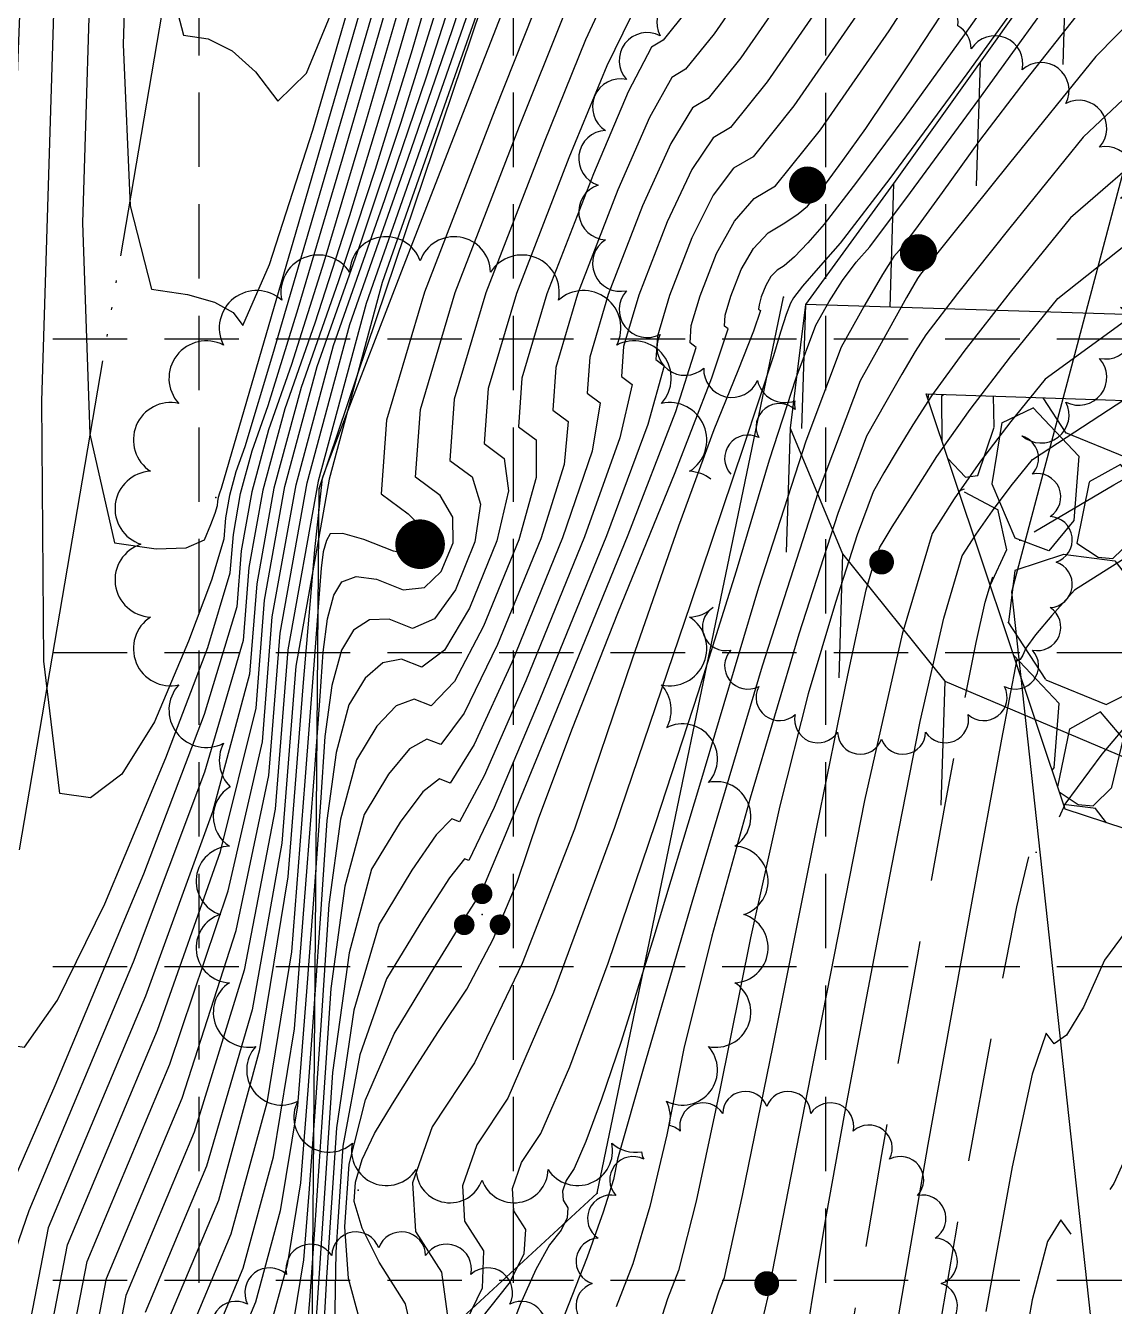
# Model space of a CAD drawing. Header units: feet. Extents: x 4829 to 5337, y 4560 to 5371.
# Drawn here: x 4949.6 to 4993.5, y 5091 to 5142.6 of the extents above; entities that cross this region are included whole.
import ezdxf

# ---------------------------------------------------------------- set-up
doc = ezdxf.new("R2010")
doc.units = ezdxf.units.FT
doc.header["$LTSCALE"] = 20
doc.header["$MEASUREMENT"] = 0
doc.header["$PDSIZE"] = 0.5
for name, pattern in [('HIDDEN', [0.375, 0.25, -0.125]), ('Prop.Base$0$CREEK', [1.2, 1, -0.05, 0, -0.05, 0, -0.05, 0, -0.05]), ('Prop.Base$0$DASHED', [0.8, 0.75, -0.05])]:
    doc.linetypes.add(name, pattern=pattern)
doc.layers.get('0').update_dxf_attribs({"linetype": 'CONTINUOUS'})
for name, color, linetype in [('EC', 43, 'CONTINUOUS'), ('GRID', 254, 'HIDDEN'), ('Prop.Base$0$CREEK', 9, 'Prop.Base$0$CREEK'), ('Prop.Base$0$FTB', 202, 'Prop.Base$0$DASHED'), ('Prop.Base$0$GSR-PPIPE', 2, 'CONTINUOUS'), ('Prop.Base$0$PTgsr2', 5, 'CONTINUOUS'), ('Prop.Base$0$RIPRAP', 255, 'CONTINUOUS'), ('Prop.Base$0$TREE', 72, 'CONTINUOUS'), ('Prop.Base$0$TREET', 23, 'CONTINUOUS')]:
    doc.layers.add(name, color=color, linetype=linetype)

# ---------------------------------------------------------------- blocks, each defined once
blk = doc.blocks.new('Prop.Base$0$treet')
at = {"layer": 'Prop.Base$0$TREET', "const_width": 0.5}
blk.add_lwpolyline([(-0.25, 0, 1), (0.25, 0, 1)], format="xyb", close=True, dxfattribs=at)
blk = doc.blocks.new('Prop.Base$0$3-treet')
at = {"layer": 'Prop.Base$0$TREET', "rotation": 181.6243307385439}
for p in [(0, 1), (-0.866, -0.5), (0.866, -0.5)]:
    blk.add_blockref('Prop.Base$0$treet', p, dxfattribs=at)

msp = doc.modelspace()

# ---------------------------------------------------------------- hatches: boundary and pattern name
at = {"layer": 'Prop.Base$0$RIPRAP'}
h = msp.add_hatch(dxfattribs=at)
h.set_pattern_fill('GRAVEL', scale=10, style=0)
h.set_pattern_definition([(133.42012, (4979.91046, 5405.8502), (-83.3053055, 86.9495581), [1.34536, -133.19088]), (90.37702, (4978.98573, 5406.82737), (0.35920944, -120.4154133), [2.30868, -228.55925]), (37.91772, (4978.97054, 5409.136), (-117.6540433, -90.8709338), [1.62788, -161.16032]), (172.68102, (4976.79085, 5413.22366), (198.55711256, -25.9821753), [2.10238, -208.13558]), (198.24102, (4974.7056, 5413.4915), (123.61824665, 40.2309631), [2.06155, -204.09373]), (262.68102, (4972.74764, 5412.8462), (25.9821753, 198.55711256), [2.10238, -208.13558]), (303.10152, (4972.4798, 5410.76094), (-89.2694994, 137.58981207), [2.78029, -275.24849]), (337.66262, (4973.9982, 5408.4319), (213.6885454, -87.3910982), [2.62488, -259.86321]), (26.83692, (4976.4261, 5407.43427), (135.9882713, 69.3339047), [2.1095, -208.84073]), (80.64372, (4978.3084, 5408.3866), (-18.7756855, -108.8461025), [2.40832, -118.00763]), (127.80472, (4978.69994, 5410.7629), (-100.03812343, 128.4226385), [3.11448, -308.33375]), (44.2214, (4975.8985, 5403.3635), (65.4123356, 64.9709723), [1.063, -105.23844]), (76.87652, (4976.66027, 5404.10483), (-30.3451701, -127.9811289), [2.02237, -200.21511]), (130.4073, (4977.1194, 5406.0744), (-9.9679, 0.80072), [1.4142, -12.72792]), (108.6059, (4978.3716, 5406.676), (15.932215, -51.4408864), [0.76158, -75.39615]), (197.2087, (4978.1287, 5407.3978), (30.704392, 7.565741), [1.07703, -52.77462]), (296.3711, (4977.0998, 5407.0792), (17.53366, -31.505088), [1.7493, -56.56023]), (66.9724, (4977.877, 5405.512), (-11.569308, -19.135072), [1.2649, -30.35787]), (281.79682, (4978.5931, 5413.1792), (21.8964371, -102.0810759), [1.772, -175.42845]), (335.75352, (4978.95535, 5411.4446), (-106.4439628, 48.6793969), [1.4866, -147.17408]), (198.6059, (4979.8704, 5405.3518), (51.4408864, 15.932215), [1.52315, -74.63458]), (249.01782, (4978.4269, 5404.8658), (37.9107643, 97.2767905), [1.772, -175.42845]), (244.8513, (4972.413, 5413.6757), (23.9393247, 48.238045), [1.7088, -83.73124]), (200.18242, (4971.6868, 5412.1288), (113.6504112, 41.031497), [1.43178, -141.74643]), (332.2087, (4969.8945, 5406.0528), (48.2380195, -23.939376), [1.52315, -74.63458]), (282.76132, (4971.242, 5405.34266), (-29.4621977, 132.7854652), [1.6763, -165.95424]), (334.8513, (4970.2869, 5410.9371), (-48.238045, 23.9393247), [0.8544, -84.58564]), (6.7172, (4969.9426, 5406.651), (40.672286, 6.765002), [0.5099, -50.4803]), (71.3711, (4970.449, 5406.7106), (-12.37002, -29.102964), [2.06155, -39.1695]), (91.41632, (4971.1075, 5408.6641), (1.9607227, -100.4796245), [1.9105, -189.13923]), (209.0974, (4976.2027, 5407.1513), (20.736495, 8.366472), [1.44222, -34.6133]), (258.56452, (4974.94253, 5406.4499), (-33.5480366, -167.85270413), [2.51794, -249.27563]), (326.3527, (4974.4433, 5403.982), (-66.572377, 45.4765784), [1.02956, -101.92674]), (355.4073, (4975.3, 5403.411), (10.7686, 9.16717), [0.6, -9.4]), (25.66372, (4971.42256, 5408.8394), (-72.978123, -34.2664983), [1.38924, -137.5352]), (313.42012, (4972.67475, 5409.4411), (83.3053055, -86.9495581), [2.69072, -131.84552]), (265.4073, (4974.524, 5407.487), (9.16717, -10.7686), [2.6, -7.4]), (230.71212, (4974.316, 5404.8951), (77.782481, 94.0738339), [1.58114, -156.53274]), (159.4619, (4973.3148, 5403.6713), (-39.07085, 13.170755), [1.45602, -71.34508]), (113.05332, (4971.95134, 5404.18213), (-84.4653841, 197.3970577), [2.37065, -234.69474]), (80.83342, (4971.02302, 5406.36347), (20.37715013, 128.78187825), [2.50799, -248.29074])])
h.paths.add_polyline_path([(5001.148, 5127.251), (5001.175, 5130.732), (5001.954, 5155.722), (5007.951, 5155.535), (5013.772, 5154.733), (5031.901, 5134.625), (5021.81, 5109.269), (5002.809, 5107.301), (4991.485, 5111.017), (4985.885, 5127.765)])

# ---------------------------------------------------------------- linework, layer by layer
at = {"color": 3}
for p, q in [((4991.545, 5146.041), (4991.389, 5141.044)), ((4988.061, 5141.148), (4987.905, 5136.15)), ((4984.566, 5136.254), (4984.411, 5131.257)), ((4981.012, 5131.362), (4980.857, 5126.365)), ((4980.397, 5126.379), (4980.241, 5121.382)), ((4982.51, 5121.311), (4982.354, 5116.313)), ((4986.632, 5116.18), (4986.476, 5111.182))]:
    msp.add_line(p, q, dxfattribs=at)
at = {"flags": 128}
for points in [[(5002.011, 5155.72), (4995.089, 5150.933), (4991.545, 5146.041), (4988.061, 5141.148), (4984.566, 5136.254), (4981.012, 5131.362), (4980.397, 5126.379), (4982.51, 5121.311), (4986.632, 5116.18), (4999.4, 5110.78), (5006.451, 5105.557)], [(5002.011, 5155.72), (5001.232, 5130.732), (4981.012, 5131.362)]]:
    msp.add_lwpolyline(points, dxfattribs=at)
for points in [[(4976.912, 5128.807, 0.836526), (4979.079, 5128.305, 0.460462), (4980.588, 5127.487)], [(4980.588, 5127.487, 0.096406), (4980.596, 5127.128, 0.836526), (4979.126, 5126, 0.836526), (4977.998, 5124.529)]]:
    msp.add_lwpolyline(points, format="xyb")
at = {"layer": 'EC', "color": 43, "linetype": 'HIDDEN', "flags": 128}
for points, elevation in [([(4909.021, 5198.63), (4904.544, 5162.861), (4903.529, 5150.355), (4903.738, 5143.23), (4905.17, 5141.483), (4905.343, 5140.204), (4904.257, 5139.39), (4901.912, 5139.043), (4899.892, 5137.295), (4898.196, 5134.145), (4896.825, 5129.594), (4900.782, 5113.138), (4910.067, 5084.779), (4924.681, 5044.515), (4935.843, 5017.48), (4943.553, 5003.673), (4947.81, 5003.095), (4951.526, 5005.148), (4954.7, 5009.832), (4957.333, 5017.148), (4959.378, 5022.094), (4960.837, 5024.67), (4961.709, 5024.877), (4962.507, 5024.262), (4963.231, 5022.824), (4963.881, 5020.564), (4964.201, 5020.07), (4964.193, 5021.343), (4963.855, 5024.382), (4963.687, 5027.054), (4963.69, 5029.359), (4963.863, 5031.298), (4964.532, 5033.317), (4965.696, 5035.418), (4967.357, 5037.6), (4968.569, 5039.687), (4969.335, 5041.68), (4969.653, 5043.578), (4970.41, 5045.671), (4971.606, 5047.958), (4973.242, 5050.441), (4974.529, 5053.407), (4975.469, 5056.858), (4976.06, 5060.794), (4976.923, 5064.736), (4978.057, 5068.684), (4979.463, 5072.639), (4980.456, 5075.513), (4981.036, 5077.306), (4981.203, 5078.018), (4981.454, 5079.638), (4981.791, 5082.166), (4982.212, 5085.602), (4982.978, 5090.577), (4984.09, 5097.091), (4985.546, 5105.143), (4986.665, 5111.268), (4987.448, 5115.466), (4987.893, 5117.736), (4988.262, 5119.363), (4988.555, 5120.348), (4988.773, 5120.689), (4989.029, 5121.055), (4989.326, 5121.445), (4989.662, 5121.86), (4989.662, 5121.86), (4993.451, 5124.095), (5000.693, 5128.149), (5011.388, 5134.024), (5018.662, 5137.926), (5022.513, 5139.856), (5022.942, 5139.814), (5023.379, 5140.452), (5023.824, 5141.771), (5024.278, 5143.771), (5024.859, 5144.983), (5025.566, 5145.406), (5026.399, 5145.04), (5027.09, 5144.883), (5027.639, 5144.934), (5028.045, 5145.194), (5028.404, 5145.369), (5028.715, 5145.461), (5028.98, 5145.469), (5029.286, 5145.602), (5029.634, 5145.862), (5030.024, 5146.248), (5030.314, 5146.527), (5030.506, 5146.699), (5030.598, 5146.764), (5030.674, 5146.833), (5030.732, 5146.907), (5030.774, 5146.985), (5031, 5147.171), (5031.408, 5147.463), (5032, 5147.862), (5032.711, 5148.485), (5033.54, 5149.333), (5034.488, 5150.405), (5034.889, 5151.289), (5034.743, 5151.984), (5034.049, 5152.491), (5033.677, 5153.088), (5033.625, 5153.777), (5033.893, 5154.555), (5033.735, 5156.664), (5033.15, 5160.104), (5032.138, 5164.875), (5032.583, 5171.146), (5034.485, 5178.919), (5037.846, 5188.193), (5041.801, 5196.91), (5046.352, 5205.07), (5051.498, 5212.672), (5055.843, 5219.422), (5059.386, 5225.32), (5062.126, 5230.365), (5065.036, 5235.886), (5068.116, 5241.883), (5071.366, 5248.356), (5073.818, 5253.193), (5075.47, 5256.394), (5076.325, 5257.96), (5077.482, 5260.083), (5078.941, 5262.765), (5080.702, 5266.005), (5081.992, 5268.266), (5082.812, 5269.548), (5083.16, 5269.851), (5083.566, 5270.288), (5083.566, 5270.288), (5084.03, 5270.859), (5084.552, 5271.564), (5084.978, 5272.135), (5085.31, 5272.573), (5085.546, 5272.877), (5086.838, 5275.702), (5089.188, 5281.046), (5092.594, 5288.91), (5095.134, 5294.698), (5096.808, 5298.41), (5097.617, 5300.045), (5098.341, 5301.4), (5098.98, 5302.474), (5099.535, 5303.266), (5100.494, 5304.202), (5101.858, 5305.279), (5103.627, 5306.499), (5105.469, 5307.669), (5107.384, 5308.79), (5109.373, 5309.861), (5110.664, 5310.233), (5111.256, 5309.907), (5111.149, 5308.883), (5110.881, 5307.543), (5110.452, 5305.886), (5109.861, 5303.913), (5109.906, 5302.805), (5110.587, 5302.562), (5111.903, 5303.182), (5112.569, 5303.085), (5112.585, 5302.268), (5111.951, 5300.733), (5115.011, 5299.439), (5121.766, 5298.385), (5132.215, 5297.572), (5139.895, 5296.919), (5144.806, 5296.426), (5146.948, 5296.093), (5148.873, 5296.114), (5150.581, 5296.487), (5152.072, 5297.213), (5155.289, 5297.63), (5160.231, 5297.736), (5166.899, 5297.533), (5171.294, 5296.654), (5173.416, 5295.098), (5173.266, 5292.865), (5173.447, 5292.059), (5173.961, 5292.679), (5174.807, 5294.725), (5176.017, 5296.462), (5177.591, 5297.89), (5179.53, 5299.01), (5180.516, 5300.352), (5180.55, 5301.917), (5179.632, 5303.705), (5178.453, 5306.716), (5177.015, 5310.95), (5175.316, 5316.408), (5176.001, 5319.116), (5179.07, 5319.074), (5184.523, 5316.283), (5188.524, 5314.452), (5191.075, 5313.581), (5191.075, 5313.581), (5192.175, 5313.671), (5193.321, 5312.887), (5194.514, 5311.23), (5195.753, 5308.699), (5196.807, 5306.889), (5197.675, 5305.799), (5198.358, 5305.431), (5199.108, 5304.943), (5199.926, 5304.336), (5200.811, 5303.609), (5201.441, 5303.282), (5201.815, 5303.353), (5202.051, 5304.295)], 632.5), ([(4904.914, 5192.591), (4901.021, 5161.486), (4900.138, 5150.612), (4900.32, 5144.416), (4901.565, 5142.897), (4901.715, 5141.784), (4900.771, 5141.077), (4898.732, 5140.775), (4896.975, 5139.255), (4895.501, 5136.516), (4894.308, 5132.558), (4898.696, 5115.641), (4908.663, 5085.765), (4924.21, 5042.929), (4936.085, 5014.167), (4944.287, 4999.479), (4948.817, 4998.864), (4952.77, 5001.048), (4956.147, 5006.031), (4958.947, 5013.814), (4961.003, 5019.047), (4962.313, 5021.731), (4962.878, 5021.865), (4963.485, 5021.154), (4964.133, 5019.598), (4964.823, 5017.197), (4965.163, 5016.673), (4965.154, 5018.025), (4964.795, 5021.253), (4964.597, 5023.861), (4964.558, 5025.847), (4964.68, 5027.214), (4965.471, 5029.056), (4966.929, 5031.375), (4969.056, 5034.17), (4970.609, 5036.843), (4971.59, 5039.396), (4971.997, 5041.827), (4972.967, 5044.507), (4974.499, 5047.437), (4976.594, 5050.617), (4978.079, 5053.33), (4978.956, 5055.577), (4979.224, 5057.357), (4979.654, 5059.253), (4980.247, 5061.265), (4981.003, 5063.392), (4981.739, 5065.628), (4982.455, 5067.971), (4983.151, 5070.423), (4983.686, 5072.362), (4984.059, 5073.789), (4984.271, 5074.704), (4984.433, 5075.565), (4984.545, 5076.372), (4984.608, 5077.126), (4984.765, 5078.564), (4985.015, 5080.685), (4985.359, 5083.491), (4986.06, 5087.97), (4987.118, 5094.122), (4988.534, 5101.948), (4989.539, 5107.083), (4990.134, 5109.527), (4990.319, 5109.28), (4990.319, 5109.28), (4990.607, 5109.479), (4990.999, 5110.125), (4991.493, 5111.218), (4992.98, 5113.231), (4995.459, 5116.164), (4998.931, 5120.018), (5003.879, 5124.038), (5010.304, 5128.223), (5018.206, 5132.573), (5023.458, 5135.825), (5026.061, 5137.979), (5026.015, 5139.036), (5025.965, 5139.956), (5025.912, 5140.741), (5025.855, 5141.39), (5025.864, 5142.028), (5025.939, 5142.656), (5026.079, 5143.272), (5026.234, 5143.656), (5026.403, 5143.807), (5026.588, 5143.727), (5026.741, 5143.692), (5026.862, 5143.703), (5026.952, 5143.76), (5027.271, 5143.806), (5027.819, 5143.841), (5028.596, 5143.864), (5029.182, 5143.947), (5029.578, 5144.089), (5029.782, 5144.292), (5030.169, 5144.603), (5030.737, 5145.021), (5031.486, 5145.546), (5032.099, 5146.109), (5032.576, 5146.709), (5032.916, 5147.345), (5033.186, 5147.798), (5033.385, 5148.068), (5033.514, 5148.155), (5034.005, 5148.671), (5034.858, 5149.616), (5036.074, 5150.991), (5036.827, 5151.949), (5037.119, 5152.49), (5036.949, 5152.614), (5036.858, 5152.76), (5036.845, 5152.929), (5036.911, 5153.12), (5036.872, 5153.637), (5036.728, 5154.48), (5036.48, 5155.649), (5038.382, 5162.133), (5042.432, 5173.931), (5048.633, 5191.045), (5053.371, 5203.347), (5056.647, 5210.838), (5058.462, 5213.519), (5059.994, 5215.899), (5061.243, 5217.978), (5062.209, 5219.757), (5064.322, 5223.868), (5067.581, 5230.31), (5071.986, 5239.085), (5075.101, 5245.267), (5075.101, 5245.267), (5076.925, 5248.856), (5077.458, 5249.851), (5078.346, 5251.631), (5079.588, 5254.193), (5081.184, 5257.54), (5082.269, 5259.788), (5082.84, 5260.936), (5082.9, 5260.986), (5083.033, 5261.1), (5083.237, 5261.279), (5083.515, 5261.523), (5084.805, 5262.448), (5087.108, 5264.055), (5090.424, 5266.342), (5092.726, 5267.916), (5094.014, 5268.777), (5094.287, 5268.924), (5094.465, 5268.976), (5094.546, 5268.931), (5094.532, 5268.79), (5094.089, 5267.248), (5093.217, 5264.305), (5091.918, 5259.961), (5091.25, 5257.159), (5091.215, 5255.899), (5091.813, 5256.181), (5092.036, 5255.945), (5091.885, 5255.191), (5091.36, 5253.919), (5093.485, 5252.879), (5098.26, 5252.069), (5105.685, 5251.49), (5105.685, 5251.49), (5111.724, 5250.84), (5116.376, 5250.119), (5119.642, 5249.327), (5123.251, 5249.251), (5127.204, 5249.889), (5131.5, 5251.242), (5134.945, 5252.114), (5137.54, 5252.504), (5139.285, 5252.413), (5142.61, 5253.364), (5147.517, 5255.358), (5154.005, 5258.394), (5159.503, 5260.84), (5164.01, 5262.695), (5167.528, 5263.958), (5170.455, 5264.656), (5172.79, 5264.786), (5174.534, 5264.35), (5178.485, 5265.706), (5184.643, 5268.854), (5193.008, 5273.794), (5198.789, 5277.262), (5201.986, 5279.259), (5202.6, 5279.784), (5203.26, 5280.257), (5203.968, 5280.678), (5204.722, 5281.047), (5205.257, 5281.293), (5205.572, 5281.416), (5205.668, 5281.415), (5206.303, 5281.103), (5207.478, 5280.48), (5210.905, 5278.611)], 633.5), ([(5219.187, 5253.962), (5217.8, 5254.719), (5217.025, 5254.972), (5216.166, 5255.102), (5215.226, 5255.107), (5212.135, 5253.904), (5206.895, 5251.494), (5199.505, 5247.877), (5193.436, 5244.487), (5188.687, 5241.326), (5185.259, 5238.394), (5182.538, 5236.227), (5180.524, 5234.828), (5179.218, 5234.195), (5177.491, 5233.568), (5175.343, 5232.947), (5172.774, 5232.332), (5169.069, 5231.522), (5164.227, 5230.516), (5158.249, 5229.313), (5154.047, 5228.608), (5151.621, 5228.399), (5150.971, 5228.687), (5148.399, 5228.519), (5143.905, 5227.897), (5137.489, 5226.818), (5131.737, 5226.306), (5126.649, 5226.359), (5122.225, 5226.977), (5118.937, 5227.342), (5116.785, 5227.453), (5115.769, 5227.31), (5114.392, 5226.804), (5112.653, 5225.934), (5110.553, 5224.701), (5106.013, 5223.113), (5099.034, 5221.17), (5089.615, 5218.872), (5083.274, 5217.304), (5080.01, 5216.467), (5079.825, 5216.359), (5079.626, 5216.201), (5079.413, 5215.994), (5079.187, 5215.737), (5078.964, 5215.434), (5078.746, 5215.084), (5078.531, 5214.688), (5077.725, 5213.723), (5076.329, 5212.189), (5074.343, 5210.087), (5072.826, 5208.445), (5071.778, 5207.264), (5071.199, 5206.542), (5070.806, 5206.054), (5070.598, 5205.797), (5070.576, 5205.773), (5070.575, 5206.138), (5070.595, 5206.893), (5070.636, 5208.038), (5070.628, 5208.741), (5070.57, 5209.002), (5070.464, 5208.822), (5070.126, 5208.322), (5069.559, 5207.501), (5068.76, 5206.361), (5068.76, 5206.361), (5066.552, 5203.548), (5062.935, 5199.061), (5057.908, 5192.901), (5054.584, 5188.869), (5052.963, 5186.965), (5053.043, 5187.187), (5050.977, 5182.211), (5046.764, 5172.036), (5040.405, 5156.662), (5036.227, 5146.981), (5034.231, 5142.994), (5034.417, 5144.699), (5034.47, 5145.755), (5034.392, 5146.162), (5034.182, 5145.918), (5034.021, 5145.716), (5033.908, 5145.555), (5033.844, 5145.436), (5033.333, 5145.027), (5032.374, 5144.329), (5030.967, 5143.342), (5030.023, 5142.678), (5029.541, 5142.336), (5029.521, 5142.317), (5029.468, 5142.302), (5029.382, 5142.294), (5029.263, 5142.29), (5029.186, 5142.248), (5029.153, 5142.168), (5029.164, 5142.05), (5029.208, 5141.116), (5029.286, 5139.367), (5029.398, 5136.802), (5028.597, 5134.61), (5026.882, 5132.79), (5024.254, 5131.343), (5019.642, 5127.204), (5013.047, 5120.373), (5004.469, 5110.849), (4998.343, 5103.599), (4994.668, 5098.625), (4993.446, 5095.925), (4992.479, 5094.329), (4991.767, 5093.836), (4991.31, 5094.447), (4990.774, 5093.577), (4990.159, 5091.224), (4989.466, 5087.389), (4988.947, 5084.374), (4988.604, 5082.179), (4988.435, 5080.804), (4988.277, 5079.334), (4988.128, 5077.769), (4987.99, 5076.109), (4987.742, 5074.33), (4987.385, 5072.433), (4986.918, 5070.418), (4986.205, 5067.657), (4985.244, 5064.149), (4984.037, 5059.896), (4983.147, 5056.802), (4982.575, 5054.868), (4982.32, 5054.095), (4981.87, 5053.231), (4981.87, 5053.231), (4981.225, 5052.276), (4980.386, 5051.232), (4979.303, 5049.741), (4977.977, 5047.805), (4976.407, 5045.422), (4975.195, 5042.846), (4974.341, 5040.076), (4973.844, 5037.111), (4972.649, 5033.999), (4970.755, 5030.739), (4968.162, 5027.332), (4966.409, 5024.795), (4965.498, 5023.13), (4965.427, 5022.335), (4965.506, 5020.667), (4965.736, 5018.124), (4966.116, 5014.707), (4966.125, 5013.275), (4965.765, 5013.831), (4965.035, 5016.372), (4964.462, 5018.046), (4964.047, 5018.852), (4963.789, 5018.791), (4962.627, 5016), (4960.562, 5010.48), (4957.593, 5002.23), (4954.014, 4996.948), (4949.823, 4994.632), (4945.022, 4995.284), (4936.327, 5010.855), (4923.74, 5041.343), (4907.259, 5086.751), (4896.609, 5118.144), (4891.791, 5135.522), (4892.805, 5138.887), (4894.059, 5141.215), (4895.552, 5142.507), (4897.285, 5142.764), (4898.088, 5143.365), (4897.96, 5144.311), (4896.902, 5145.602), (4896.747, 5150.869), (4897.498, 5160.112), (4900.806, 5186.551)], 634.5)]:
    msp.add_lwpolyline(points, dxfattribs=dict(at, elevation=elevation))
at = {"layer": 'EC', "color": 5, "flags": 128}
for points, elevation in [([(4961.117, 5175.487), (4955.918, 5166.582), (4955.734, 5164.48), (4955.541, 5160.856), (4955.34, 5155.711), (4955.131, 5149.044), (4955.324, 5144.552), (4955.921, 5142.233), (4956.92, 5142.087), (4957.888, 5141.594), (4958.824, 5140.755), (4959.728, 5139.568), (4960.89, 5140.703), (4962.311, 5144.16), (4963.99, 5149.94), (4965.393, 5154.504), (4966.522, 5157.853), (4967.377, 5159.988), (4967.479, 5162.032), (4966.83, 5163.987), (4965.429, 5165.853), (4967.398, 5170.757), (4972.737, 5178.698)], 615), ([(4959.711, 5176.543), (4954.631, 5167.266), (4954.364, 5164.219), (4954.085, 5158.968), (4953.793, 5151.512), (4953.49, 5141.853), (4953.771, 5135.343), (4954.635, 5131.982), (4956.083, 5131.771), (4957.18, 5131.459), (4957.925, 5131.044), (4958.318, 5130.528), (4959.391, 5132.979), (4961.146, 5138.396), (4963.581, 5146.78), (4965.617, 5153.401), (4967.255, 5158.259), (4968.494, 5161.355), (4968.948, 5163.915), (4968.616, 5165.938), (4967.499, 5167.425), (4969.069, 5171.334), (4973.325, 5177.665)], 615.5), ([(4958.306, 5177.599), (4953.345, 5167.95), (4952.994, 5163.958), (4952.628, 5157.08), (4952.247, 5147.314), (4951.849, 5134.661), (4952.147, 5126.144), (4953.139, 5121.762), (4954.826, 5121.517), (4956.035, 5121.556), (4956.768, 5121.882), (4957.024, 5122.492), (4957.199, 5122.953), (4957.293, 5123.264), (4957.306, 5123.426), (4957.337, 5123.596), (4957.385, 5123.775), (4957.451, 5123.964), (4958.478, 5127.473), (4960.466, 5134.304), (4963.415, 5144.456), (4965.922, 5152.576), (4967.988, 5158.665), (4968.807, 5160.713)], 616), ([(4949.715, 5153.304), (4949.153, 5138.918), (4948.568, 5120.278), (4948.433, 5107.814), (4948.747, 5101.526), (4949.511, 5101.415), (4950.844, 5103.306), (4952.746, 5107.198), (4955.218, 5113.091), (4956.907, 5117.539), (4957.812, 5120.541), (4957.935, 5122.097), (4958.23, 5123.74), (4958.697, 5125.471), (4959.336, 5127.289), (4960.549, 5131.211), (4962.337, 5137.237), (4964.698, 5145.367)], 617), ([(4964.057, 5144.911), (4961.402, 5135.77), (4959.514, 5129.342), (4958.394, 5125.626), (4958.041, 5124.623), (4957.783, 5123.668), (4957.62, 5122.761), (4957.553, 5121.903), (4957.053, 5120.246), (4956.121, 5117.792), (4954.757, 5114.54), (4953.439, 5112.431), (4952.168, 5111.466), (4950.943, 5111.644), (4950.29, 5116.979), (4950.209, 5127.469), (4950.7, 5143.116)], 616.5)]:
    msp.add_lwpolyline(points, dxfattribs=dict(at, elevation=elevation))
at = {"layer": 'EC', "color": 43, "flags": 128}
for points, elevation in [([(4950.832, 5086.545), (4952.034, 5092.767), (4955.373, 5100.728), (4957.732, 5107.716), (4959.11, 5113.732), (4959.507, 5118.776), (4960.463, 5124.102), (4961.976, 5129.711), (4964.048, 5135.603), (4965.727, 5140.555), (4967.013, 5144.569), (4967.906, 5147.644), (4968.894, 5150.673), (4969.976, 5153.658), (4971.152, 5156.599), (4971.152, 5156.599), (4972.79, 5159.741), (4974.889, 5163.086), (4977.449, 5166.632), (4979.445, 5169.398), (4980.877, 5171.385), (4981.745, 5172.592)], 619.5), ([(4978.302, 5172.476), (4977.574, 5171.466), (4976.559, 5170.059), (4975.257, 5168.256), (4973.739, 5165.429), (4972.005, 5161.578), (4970.054, 5156.704), (4968.26, 5151.755), (4966.623, 5146.733), (4965.142, 5141.636), (4963.656, 5136.818), (4962.163, 5132.277), (4960.665, 5128.015), (4959.57, 5123.957), (4958.878, 5120.104), (4958.591, 5116.456), (4958.591, 5116.456), (4957.094, 5110.911), (4954.387, 5103.469), (4950.47, 5094.131), (4949.06, 5086.833)], 618.5), ([(4951.718, 5086.4), (4952.816, 5092.084), (4955.866, 5099.357), (4958.051, 5106.119), (4959.369, 5112.37), (4959.822, 5118.111), (4960.909, 5124.174), (4962.632, 5130.559), (4964.991, 5137.265), (4966.762, 5142.424), (4967.948, 5146.036), (4968.547, 5148.099), (4969.21, 5150.132), (4969.937, 5152.136), (4970.726, 5154.109), (4972.316, 5156.897), (4974.705, 5160.5), (4977.894, 5164.918), (4980.381, 5168.364), (4982.164, 5170.839), (4983.245, 5172.343)], 620), ([(4984.746, 5172.093), (4983.452, 5170.293), (4981.316, 5167.33), (4978.339, 5163.204), (4974.521, 5157.915), (4971.841, 5154.054), (4970.3, 5151.62), (4969.897, 5150.613), (4969.527, 5149.591), (4969.189, 5148.554), (4968.883, 5147.502), (4967.798, 5144.293), (4965.933, 5138.928), (4963.288, 5131.407), (4961.356, 5124.246), (4960.136, 5117.447), (4959.629, 5111.009), (4959.629, 5111.009), (4958.37, 5104.522), (4956.36, 5097.986), (4953.598, 5091.402), (4952.604, 5086.256)], 620.5), ([(4976.114, 5171.773), (4975.441, 5170.841), (4974.213, 5168.273), (4972.431, 5164.068), (4970.093, 5158.226), (4967.943, 5152.296), (4965.981, 5146.277), (4964.207, 5140.17), (4962.62, 5134.949), (4961.221, 5130.615), (4960.009, 5127.167), (4959.123, 5123.885), (4958.564, 5120.768), (4958.331, 5117.817), (4958.331, 5117.817), (4956.774, 5112.508), (4953.893, 5104.84), (4949.688, 5094.813), (4947.255, 5087.798)], 618), ([(4949.946, 5086.689), (4951.252, 5093.449), (4954.88, 5102.098), (4957.413, 5109.314), (4958.85, 5115.094), (4959.193, 5119.44), (4960.016, 5124.029), (4961.32, 5128.863), (4963.106, 5133.94), (4964.691, 5138.687), (4966.078, 5143.103), (4967.264, 5147.188), (4968.577, 5151.214), (4970.015, 5155.181), (4971.579, 5159.089), (4971.579, 5159.089), (4973.265, 5162.585), (4975.073, 5165.671), (4977.004, 5168.345), (4978.509, 5170.432), (4979.589, 5171.931)], 619), ([(4986.247, 5171.844), (4984.739, 5169.747), (4982.252, 5166.296), (4978.784, 5161.49), (4974.337, 5155.33), (4971.367, 5151.21), (4969.874, 5149.13), (4969.858, 5149.09), (4969.844, 5149.05), (4969.831, 5149.01), (4969.819, 5148.968), (4968.833, 5146.162), (4966.875, 5140.591), (4963.944, 5132.255), (4961.803, 5124.318), (4960.451, 5116.783), (4959.888, 5109.647), (4958.689, 5102.925), (4956.853, 5096.616), (4954.38, 5090.72)], 621), ([(4955.162, 5090.038), (4957.346, 5095.245), (4959.008, 5101.327), (4960.148, 5108.285), (4960.765, 5116.118), (4961.225, 5121.478), (4961.528, 5124.364), (4961.673, 5124.777), (4962.743, 5127.566), (4964.738, 5132.731), (4967.657, 5140.271), (4969.629, 5145.313), (4970.652, 5147.857), (4970.728, 5147.902), (4970.728, 5147.902), (4970.886, 5148.099), (4971.128, 5148.449), (4971.453, 5148.952), (4973.061, 5151.215), (4975.954, 5155.239), (4980.13, 5161.024), (4983.488, 5165.678), (4986.027, 5169.202), (4987.747, 5171.595)], 621.5), ([(4965.34, 5145.822), (4963.272, 5138.703), (4961.585, 5133.08), (4960.278, 5128.952), (4959.353, 5126.319), (4958.676, 5123.813), (4958.249, 5121.433), (4958.072, 5119.179), (4958.072, 5119.179), (4956.76, 5114.832), (4954.314, 5108.391), (4950.735, 5099.856), (4948.248, 5094.18), (4946.853, 5091.364), (4946.551, 5091.408), (4946.576, 5098.649), (4946.928, 5113.086), (4947.607, 5134.719), (4948.259, 5151.416)], 617.5), ([(4994.754, 5150.721), (4991.735, 5146.511), (4987.518, 5140.676), (4984.41, 5136.452), (4982.413, 5133.839), (4981.527, 5132.837), (4980.898, 5132.101), (4980.525, 5131.631), (4980.411, 5131.426), (4980.239, 5130.968), (4980.009, 5130.257), (4979.722, 5129.294), (4978.511, 5125.641), (4976.374, 5119.301), (4973.313, 5110.271), (4973.313, 5110.271), (4970.856, 5103.625), (4969.003, 5099.362), (4967.754, 5097.483), (4967.175, 5095.83), (4967.266, 5094.404), (4968.028, 5093.203), (4967.973, 5091.7), (4967.103, 5089.895)], 628), ([(4963.022, 5090.454), (4962.575, 5092.09), (4962.435, 5094.172), (4962.603, 5096.699), (4962.603, 5096.699), (4963.265, 5099.294), (4964.421, 5101.958), (4966.07, 5104.689), (4967.187, 5106.504), (4967.77, 5107.401), (4967.82, 5107.381), (4968.852, 5109.822), (4970.868, 5114.723), (4973.865, 5122.085), (4975.779, 5127.056), (4976.61, 5129.635), (4976.356, 5129.822), (4976.407, 5130.515), (4976.763, 5131.715), (4977.423, 5133.421), (4978.151, 5134.729), (4978.946, 5135.641), (4979.809, 5136.156), (4981.621, 5138.413), (4984.383, 5142.411), (4988.094, 5148.152)], 626.5), ([(4989.937, 5145.835), (4987.593, 5142.49), (4985.018, 5138.927), (4983.078, 5136.299), (4981.774, 5134.608), (4981.105, 5133.853), (4980.565, 5133.292), (4980.153, 5132.928), (4979.869, 5132.758), (4979.621, 5132.494), (4979.409, 5132.135), (4979.233, 5131.681), (4979.139, 5131.361), (4979.125, 5131.177), (4979.193, 5131.127), (4978.914, 5130.298), (4978.289, 5128.692), (4977.318, 5126.307), (4975.896, 5122.432), (4974.023, 5117.068), (4971.7, 5110.215), (4969.58, 5104.787), (4967.663, 5100.784), (4965.951, 5098.208), (4965.157, 5095.941), (4965.282, 5093.985), (4966.326, 5092.339), (4966.564, 5090.668)], 627.5), ([(4979.081, 5144.826), (4977.327, 5142.287), (4976.177, 5140.854), (4975.629, 5140.527), (4974.72, 5138.906), (4973.451, 5135.992), (4971.822, 5131.783), (4970.944, 5128.823), (4970.818, 5127.113), (4971.444, 5126.65), (4971.282, 5124.921), (4970.333, 5121.924), (4968.596, 5117.659), (4967.252, 5114.891), (4966.3, 5113.619), (4965.74, 5113.843), (4965.037, 5113.448), (4964.193, 5112.433), (4963.207, 5110.8), (4962.43, 5107.916), (4961.862, 5103.78), (4961.503, 5098.394), (4961.221, 5094.258), (4961.015, 5091.371), (4960.886, 5089.734)], 624.5), ([(4965.242, 5089.498), (4964.886, 5091.062), (4963.821, 5092.742), (4963.127, 5094.12), (4962.807, 5095.195), (4962.858, 5095.968), (4963.133, 5096.882), (4963.63, 5097.935), (4964.351, 5099.129), (4965.213, 5100.498), (4966.215, 5102.043), (4967.358, 5103.762), (4968.413, 5105.771), (4969.379, 5108.071), (4970.257, 5110.661), (4971.612, 5114.277), (4973.444, 5118.921), (4975.753, 5124.592), (4977.238, 5128.411), (4977.901, 5130.381), (4977.741, 5130.499), (4977.773, 5130.938), (4977.998, 5131.698), (4978.416, 5132.778), (4978.92, 5133.632), (4979.509, 5134.26), (4980.184, 5134.663), (4980.714, 5135.022), (4981.1, 5135.339), (4981.343, 5135.613), (4981.815, 5136.226), (4981.815, 5136.226), (4982.518, 5137.178), (4983.451, 5138.469), (4985.121, 5140.949), (4987.526, 5144.619)], 627), ([(4967.916, 5090.448), (4969.062, 5091.881), (4969.062, 5091.881), (4969.666, 5093.088), (4969.729, 5094.068), (4969.25, 5094.823), (4969.193, 5095.72), (4969.557, 5096.759), (4970.342, 5097.94), (4971.507, 5100.62), (4973.052, 5104.798), (4974.976, 5110.474), (4976.703, 5115.752), (4978.234, 5120.629), (4979.567, 5125.108), (4980.634, 5128.411), (4981.434, 5130.54), (4981.968, 5131.493), (4982.508, 5132.337), (4983.053, 5133.071), (4983.605, 5133.694), (4985.254, 5135.882), (4988, 5139.633), (4991.842, 5144.949)], 628.5), ([(4996.095, 5144.81), (4992.723, 5141.367), (4989.242, 5137.068), (4986.884, 5134.144), (4985.649, 5132.594), (4985.538, 5132.42), (4985.095, 5131.645), (4984.321, 5130.269), (4983.215, 5128.293), (4981.532, 5123.798), (4979.272, 5116.785), (4976.433, 5107.252), (4974.487, 5100.625), (4973.432, 5096.902), (4973.269, 5096.085), (4972.859, 5094.766), (4972.203, 5092.947), (4971.3, 5090.626)], 629.5), ([(4970.432, 5144.128), (4968.487, 5139.206), (4965.646, 5131.869), (4964.115, 5126.709), (4963.895, 5123.726), (4964.986, 5122.92), (4965.66, 5122.252), (4965.917, 5121.722), (4965.757, 5121.329), (4965.251, 5121.227), (4964.399, 5121.416), (4963.202, 5121.895), (4962.351, 5122.128), (4961.847, 5122.113), (4961.689, 5121.853), (4961.565, 5121.392), (4961.474, 5120.732), (4961.417, 5119.871), (4961.198, 5117.007), (4960.818, 5112.139), (4960.276, 5105.266), (4959.284, 5099.178), (4957.84, 5093.874), (4955.944, 5089.356)], 622), ([(4973.141, 5144.192), (4972.147, 5142.039), (4970.473, 5137.92), (4968.116, 5131.834), (4966.847, 5127.555), (4966.664, 5125.08), (4967.569, 5124.412), (4967.909, 5123.32), (4967.683, 5121.803), (4967.683, 5121.803), (4966.893, 5119.861), (4966.051, 5118.692), (4965.159, 5118.297), (4964.217, 5118.674), (4963.426, 5118.656), (4962.785, 5118.241), (4962.296, 5117.432), (4961.911, 5116.001), (4961.629, 5113.951), (4961.452, 5111.281), (4961.207, 5107.907), (4960.897, 5103.832), (4960.52, 5099.053), (4959.83, 5094.82), (4958.826, 5091.133), (4957.508, 5087.991)], 623), ([(4980.406, 5144.223), (4978.401, 5141.319), (4977.085, 5139.68), (4976.458, 5139.306), (4975.578, 5137.862), (4974.444, 5135.349), (4973.057, 5131.766), (4972.31, 5129.246), (4972.31, 5129.246), (4972.203, 5127.79), (4972.735, 5127.397), (4972.406, 5125.455), (4971.216, 5121.964), (4969.164, 5116.925), (4967.652, 5113.623), (4966.68, 5112.059), (4966.247, 5112.232), (4965.575, 5111.712), (4964.663, 5110.497), (4963.51, 5108.589), (4962.603, 5105.22), (4961.939, 5100.39), (4961.52, 5094.099), (4961.226, 5089.708)], 625), ([(4981.732, 5143.619), (4979.474, 5140.35), (4977.993, 5138.505), (4977.288, 5138.084), (4976.436, 5136.818), (4975.437, 5134.706), (4974.292, 5131.749), (4973.676, 5129.669), (4973.587, 5128.467), (4974.027, 5128.143), (4973.531, 5125.988), (4972.099, 5122.004), (4969.732, 5116.191), (4968.052, 5112.356), (4967.06, 5110.5), (4966.755, 5110.622), (4966.112, 5109.976), (4965.132, 5108.561), (4963.814, 5106.379), (4962.801, 5102.912), (4962.094, 5098.161), (4961.692, 5092.126), (4961.469, 5088.031)], 625.5), ([(4956.726, 5088.673), (4958.333, 5092.504), (4959.557, 5096.999), (4960.398, 5102.159), (4960.858, 5107.985), (4961.203, 5112.457), (4961.434, 5115.576), (4961.552, 5117.341), (4961.738, 5118.697), (4961.993, 5119.642), (4962.316, 5120.177), (4962.888, 5120.392), (4963.709, 5120.285), (4964.779, 5119.856), (4964.779, 5119.856), (4965.651, 5119.96), (4966.325, 5120.595), (4966.8, 5121.762), (4966.784, 5122.786), (4966.278, 5123.666), (4965.28, 5124.403), (4965.481, 5127.132), (4966.881, 5131.852), (4969.48, 5138.563), (4971.29, 5143.084)], 622.5), ([(4976.254, 5143.256), (4975.268, 5142.029), (4974.799, 5141.749), (4973.863, 5139.951), (4972.458, 5136.635), (4970.587, 5131.8), (4969.578, 5128.4), (4969.433, 5126.435), (4970.152, 5125.904), (4970.157, 5124.387), (4969.449, 5121.883), (4968.028, 5118.393), (4968.028, 5118.393), (4966.852, 5116.158), (4965.92, 5115.178), (4965.232, 5115.453), (4964.5, 5115.184), (4963.724, 5114.369), (4962.903, 5113.01), (4962.257, 5110.611), (4961.784, 5107.171), (4961.486, 5102.69), (4961.217, 5098.808), (4960.976, 5095.525), (4960.764, 5092.841), (4960.377, 5090.463)], 624), ([(4992.115, 5143.236), (4989.902, 5140.429), (4988.04, 5137.98), (4986.527, 5135.887), (4985.446, 5134.41), (4984.797, 5133.549), (4984.58, 5133.304), (4984.118, 5132.573), (4983.41, 5131.356), (4982.458, 5129.654), (4981.029, 5125.855), (4979.125, 5119.958), (4976.745, 5111.965), (4974.896, 5105.862), (4973.578, 5101.648), (4972.79, 5099.325), (4972.158, 5097.615), (4971.681, 5096.518), (4971.36, 5096.034), (4971.211, 5095.609), (4971.234, 5095.242), (4971.43, 5094.933), (4971.405, 5094.532), (4971.157, 5094.038), (4970.688, 5093.451), (4970.139, 5092.453), (4969.51, 5091.041), (4968.801, 5089.218)], 629), ([(4973.97, 5142.97), (4973.005, 5140.995), (4971.466, 5137.277), (4969.351, 5131.817), (4969.351, 5131.817), (4968.213, 5127.978), (4968.049, 5125.758), (4968.861, 5125.158), (4969.033, 5123.853), (4968.566, 5121.843), (4967.46, 5119.127), (4966.451, 5117.425), (4965.54, 5116.737), (4964.724, 5117.064), (4963.963, 5116.92), (4963.255, 5116.305), (4962.6, 5115.221), (4962.084, 5113.306), (4961.707, 5110.561), (4961.469, 5106.985), (4961.212, 5103.358), (4960.937, 5099.678), (4960.642, 5095.947), (4960.103, 5092.642), (4959.319, 5089.762)], 623.5), ([(4983.057, 5143.015), (4980.548, 5139.381), (4978.901, 5137.33), (4978.117, 5136.863), (4977.293, 5135.774), (4976.43, 5134.063), (4975.528, 5131.732), (4975.041, 5130.092), (4974.972, 5129.145), (4975.318, 5128.889), (4974.655, 5126.522), (4972.982, 5122.045), (4970.3, 5115.457), (4968.452, 5111.089), (4967.44, 5108.94), (4967.262, 5109.011), (4966.649, 5108.24), (4965.601, 5106.625), (4965.601, 5106.625), (4964.118, 5104.168), (4963.033, 5101.103), (4962.349, 5097.43), (4962.064, 5093.149), (4962.022, 5090.061)], 626), ([(4995.654, 5141.357), (4992.213, 5138.116), (4989.256, 5134.464), (4987.142, 5131.806), (4985.871, 5130.14), (4985.443, 5129.468), (4985.443, 5129.468), (4984.903, 5128.563), (4984.249, 5127.425), (4983.481, 5126.054), (4982.314, 5122.936), (4980.745, 5118.07), (4978.776, 5111.456), (4977.232, 5105.887), (4976.112, 5101.363), (4975.417, 5097.884), (4974.729, 5094.989), (4974.049, 5092.676), (4973.376, 5090.946)], 630), ([(4995.214, 5137.905), (4991.703, 5134.865), (4989.27, 5131.86), (4987.4, 5129.468), (4986.093, 5127.686), (4985.349, 5126.516), (4984.71, 5125.481), (4984.176, 5124.58), (4983.747, 5123.815), (4983.095, 5122.073), (4982.219, 5119.354), (4981.119, 5115.66), (4979.977, 5111.15), (4978.792, 5105.825), (4977.565, 5099.684), (4976.599, 5095.211), (4975.895, 5092.405), (4975.452, 5091.266), (4974.784, 5089.208)], 630.5), ([(4977.207, 5090.596), (4977.528, 5091.586), (4977.741, 5092.134), (4978.469, 5095.433), (4979.713, 5101.484), (4981.472, 5110.286), (4982.722, 5116.413), (4983.462, 5119.864), (4983.693, 5120.639), (4983.876, 5121.21), (4984.013, 5121.575), (4984.103, 5121.736), (4984.517, 5122.399), (4985.254, 5123.564), (4986.314, 5125.232), (4987.658, 5127.129), (4989.284, 5129.257), (4991.192, 5131.613), (4994.773, 5134.452)], 631), ([(4994.332, 5131), (4990.682, 5128.362), (4989.298, 5126.653), (4988.076, 5125.044), (4987.018, 5123.535), (4986.122, 5122.127), (4984.913, 5118.068), (4983.391, 5111.359), (4981.555, 5102), (4980.314, 5095.665), (4979.668, 5092.355), (4979.616, 5092.068), (4979.576, 5091.836), (4979.549, 5091.659), (4979.534, 5091.537), (4979.138, 5089.811)], 631.5), ([(4980.881, 5088.631), (4981.277, 5091.207), (4981.853, 5094.579), (4982.607, 5098.749), (4983.49, 5103.467), (4984.501, 5108.733), (4985.642, 5114.548), (4986.588, 5118.716), (4987.339, 5121.237), (4987.895, 5122.112), (4988.553, 5123.05), (4989.312, 5124.049), (4990.172, 5125.111), (4993.891, 5127.547)], 632), ([(4995.997, 5122.455), (4991.872, 5119.841), (4990.954, 5118.822), (4990.299, 5118.046), (4990.299, 5118.046), (4989.905, 5117.514), (4989.775, 5117.225), (4989.671, 5117.054), (4989.595, 5117.002), (4989.546, 5117.067), (4988.921, 5113.837), (4987.721, 5107.311), (4985.944, 5097.489), (4984.616, 5089.768)], 633), ([(4995.661, 5108.415), (4993.081, 5104.921), (4992.222, 5103.025), (4991.543, 5101.904), (4991.043, 5101.558), (4990.722, 5101.987), (4990.157, 5100.33), (4989.347, 5096.586), (4988.292, 5090.755)], 634)]:
    msp.add_lwpolyline(points, dxfattribs=dict(at, elevation=elevation))
at = {"layer": 'GRID', "color": 8, "linetype": 'HIDDEN', "ltscale": 0.6}
for p, q in [((4956.561, 4623.914), (4956.563, 5357.198)), ((4969.247, 4623.912), (4969.233, 5357.195)), ((4981.82, 4623.91), (4981.845, 5357.193)), ((4842.654, 5129.978), (5323.402, 5129.978)), ((4842.654, 5117.327), (5323.402, 5117.327)), ((4842.654, 5104.676), (5323.402, 5104.676)), ((4842.654, 5092.024), (5323.402, 5092.024))]:
    msp.add_line(p, q, dxfattribs=at)
at = {"layer": 'Prop.Base$0$CREEK', "color": 5, "flags": 128}
msp.add_lwpolyline([(5004.329, 5236.842), (4958.784, 5165.06), (4944.793, 5082.903)], dxfattribs=at)
at = {"layer": 'Prop.Base$0$FTB', "linetype": 'Continuous'}
for points in [[(4950.048, 4939.432, 643.341), (4961.728, 4970.264, 640.056), (4972.792, 4996.143, 639.429), (4985.675, 5034.277, 637.264), (4994.602, 5071.371, 635.883), (4989.335, 5119.778, 632.82), (4998.799, 5155.443, 628.246), (5023.724, 5138.804, 632.8)], [(4972.792, 4996.143, 639.429), (4966.632, 5017.461, 635.888), (4961.308, 5049.812, 628.94), (4961.077, 5084.878, 625.282), (4972.609, 5095.532, 629.346), (4980.13, 5131.668, 627.863)]]:
    msp.add_polyline3d(points, dxfattribs=at)
at = {"layer": 'Prop.Base$0$FTB', "color": 43, "linetype": 'Continuous'}
msp.add_polyline3d([(4961.077, 5084.878, 625.282), (4961.401, 5123.953, 621.525), (4969.857, 5149.028, 621.02)], dxfattribs=at)
at = {"layer": 'Prop.Base$0$GSR-PPIPE', "color": 7, "flags": 128}
msp.add_lwpolyline([(5001.148, 5127.251), (5001.175, 5130.732), (5001.954, 5155.722), (5007.951, 5155.535), (5013.772, 5154.733), (5031.901, 5134.625), (5021.81, 5109.269), (5002.809, 5107.301), (4991.485, 5111.017), (4985.885, 5127.765)], close=True, dxfattribs=at)
at = {"layer": 'Prop.Base$0$PTgsr2', "color": 5}
for p in [(4981.098, 5136.184), (4985.571, 5133.455), (4980.13, 5131.668), (4961.401, 5123.953), (4957.233, 5123.579), (4965.469, 5121.701), (4984.084, 5120.98), (4989.335, 5119.778), (4967.969, 5106.769), (4962.97, 5095.646), (4972.609, 5095.532), (4979.451, 5091.883)]:
    msp.add_point(p, dxfattribs=at)
at = {"layer": 'Prop.Base$0$TREE'}
for points in [[(4987.166, 5142.602, 0.691229), (4985.283, 5143.56, 0.836526), (4983.229, 5144.411, 0.832239), (4981.098, 5144.756, 0.832239), (4978.967, 5144.411, 0.836526), (4976.912, 5143.56, 0.836526), (4975.148, 5142.207, 0.836526), (4973.795, 5140.443, 0.836526), (4972.944, 5138.388, 0.836526), (4972.654, 5136.184, 0.836526), (4972.944, 5133.979, 0.836526), (4973.795, 5131.925, 0.836526), (4975.148, 5130.161, 0.836526), (4976.912, 5128.807)], [(4989.761, 5126.06, 0.004186), (4989.757, 5126.078, 0.836526), (4991.521, 5127.432, 0.836526), (4992.874, 5129.196, 0.836526), (4993.725, 5131.25, 0.836526), (4994.016, 5133.455, 0.836526), (4993.725, 5135.66, 0.836526), (4992.874, 5137.714, 0.836526), (4991.521, 5139.478, 0.836526), (4989.757, 5140.832, 0.836526), (4987.702, 5141.683, 0.25845), (4987.166, 5142.602)], [(4977.19, 5124.329, 0.153709), (4976.341, 5124.641, 0.836526), (4975.206, 5127.38, 0.836526), (4973.401, 5129.732, 0.836526), (4971.049, 5131.537, 0.836526), (4968.31, 5132.672, 0.832239), (4965.469, 5133.132, 0.832239), (4962.627, 5132.672, 0.836526), (4959.888, 5131.537, 0.836526), (4957.536, 5129.732, 0.836526), (4955.731, 5127.38, 0.836526), (4954.597, 5124.641, 0.836526), (4954.21, 5121.701, 0.836526), (4954.597, 5118.762, 0.836526), (4955.731, 5116.023, 0.836526), (4957.536, 5113.671, 0.325319), (4957.805, 5111.919)], [(4977.289, 5119.143, 0.836526), (4977.998, 5117.431, 0.836526), (4979.126, 5115.961, 0.836526), (4980.596, 5114.833, 0.836526), (4982.308, 5114.124, 0.832239), (4984.084, 5113.836, 0.832239), (4985.86, 5114.124, 0.836526), (4987.572, 5114.833, 0.836526), (4989.042, 5115.961, 0.836526), (4990.17, 5117.431, 0.836526), (4990.879, 5119.143, 0.836526), (4991.121, 5120.98, 0.836526), (4990.879, 5122.817, 0.836526), (4990.17, 5124.529, 0.546363), (4989.761, 5126.06)], [(4975.425, 5114.307, 0.315709), (4975.206, 5116.023, 0.836526), (4976.341, 5118.762, 0.172482), (4977.275, 5119.144)], [(4975.523, 5098.255, 0.181351), (4975.406, 5099.24, 0.836526), (4977.098, 5101.445, 0.836526), (4978.162, 5104.013, 0.836526), (4978.524, 5106.769, 0.836526), (4978.162, 5109.524, 0.836526), (4977.098, 5112.092, 0.836526), (4975.406, 5114.297)], [(4957.805, 5111.919, 0.554314), (4957.777, 5109.524, 0.836526), (4957.414, 5106.769, 0.836526), (4957.777, 5104.013, 0.836526), (4958.84, 5101.445, 0.836526), (4960.532, 5099.24, 0.836526), (4962.737, 5097.548, 0.836526), (4965.305, 5096.484, 0.832239), (4967.969, 5096.053, 0.832239), (4970.633, 5096.484, 0.836526), (4973.201, 5097.548, 0.232489), (4974.397, 5097.201)], [(4983.564, 5085.49, 0.564693), (4984.409, 5086.863, 0.836526), (4985.537, 5088.334, 0.836526), (4986.246, 5090.045, 0.836526), (4986.488, 5091.883, 0.836526), (4986.246, 5093.72, 0.836526), (4985.537, 5095.432, 0.836526), (4984.409, 5096.902, 0.836526), (4982.939, 5098.03, 0.836526), (4981.227, 5098.739, 0.832239), (4979.451, 5099.027, 0.832239), (4977.675, 5098.739, 0.836526), (4975.963, 5098.03, 0.1337), (4975.523, 5098.255)], [(4974.397, 5097.201, 0.08408), (4974.493, 5096.902, 0.836526), (4973.365, 5095.432, 0.836526), (4972.656, 5093.72, 0.836526), (4972.414, 5091.883, 0.836526), (4972.656, 5090.045, 0.836526), (4973.365, 5088.334, 0.836526), (4974.493, 5086.863, 0.836526), (4975.963, 5085.735, 0.836526), (4977.675, 5085.026, 0.040331), (4977.69, 5084.88)], [(4971.696, 5085.932, 0.658288), (4971.047, 5087.658, 0.836526), (4970.29, 5089.484, 0.836526), (4969.087, 5091.052, 0.836526), (4967.519, 5092.255, 0.836526), (4965.693, 5093.012, 0.832239), (4963.799, 5093.319, 0.832239), (4961.904, 5093.012, 0.836526), (4960.078, 5092.255, 0.836526), (4958.51, 5091.052, 0.836526), (4957.307, 5089.484, 0.836526), (4956.551, 5087.658, 0.836526), (4956.293, 5085.698, 0.836526), (4956.551, 5083.739, 0.836526), (4957.307, 5081.913, 0.836526), (4958.51, 5080.345, 0.836526), (4960.078, 5079.141, 0.718606), (4962.25, 5078.161)]]:
    msp.add_lwpolyline(points, format="xyb", dxfattribs=at)

# ---------------------------------------------------------------- block references
at = {"layer": 'Prop.Base$0$TREET'}
for name, p, xscale, yscale, zscale in [('Prop.Base$0$treet', (4981.098, 5136.184), 1.5, 1.500000000000153, 1.5), ('Prop.Base$0$treet', (4985.571, 5133.455), 1.5, 1.500000000000153, 1.5), ('Prop.Base$0$treet', (4965.469, 5121.701), 2, 1.999999999999575, 2), ('Prop.Base$0$3-treet', (4967.969, 5106.769), 0.8333333333330302, 0.8333333333333015, 0.8333333333333341)]:
    msp.add_blockref(name, p, dxfattribs=dict(at, xscale=xscale, yscale=yscale, zscale=zscale))
for p in [(4984.084, 5120.98), (4979.451, 5091.883)]:
    msp.add_blockref('Prop.Base$0$treet', p, dxfattribs=at)

doc.saveas('drawing.dxf')
